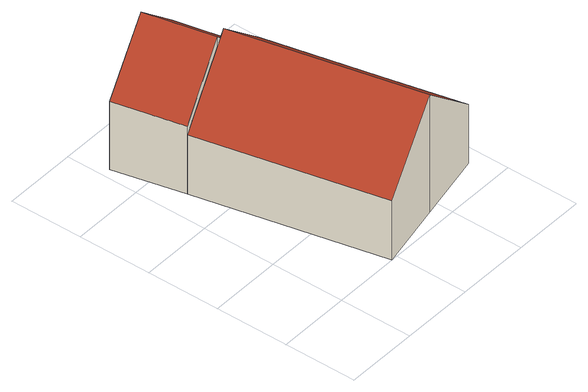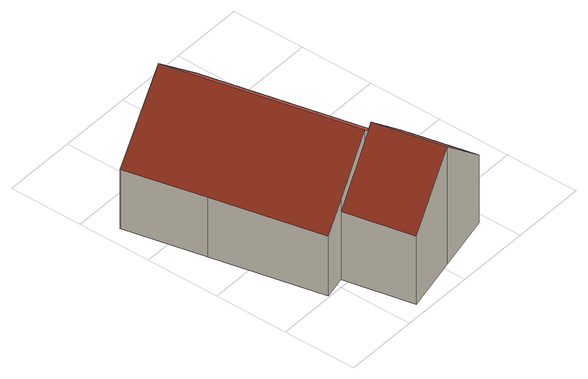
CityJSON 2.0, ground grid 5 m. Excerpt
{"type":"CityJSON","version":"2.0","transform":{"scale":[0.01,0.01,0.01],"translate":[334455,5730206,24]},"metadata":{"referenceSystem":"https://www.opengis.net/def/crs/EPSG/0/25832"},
"CityObjects":{
"building1":{"type":"Building","attributes":{"Gemeindeschluessel":"05170048","Geometrietyp2DReferenz":"3000","function":"31001_1010"},"address":[{"country":"Germany","locality":"Wesel","thoroughfareNumber":"1","thoroughfareName":"Bocholter Straße"},{"country":"Germany","locality":"Wesel","thoroughfareNumber":"3","thoroughfareName":"Bocholter Straße"}],"children":["building1-1","building1-2"]},
"building1-1":{"type":"BuildingPart","attributes":{"roofType":"3100","measuredHeight":8.68},"parents":["building1"],"geometry":[{"type":"MultiSurface","lod":"2","boundaries":[[[0,1,2,3]],[[4,5,1,0]],[[6,7,5,4]],[[8,9,10,11]],[[12,13,9,8]],[[3,2,13,12]],[[6,4,0,14]],[[3,12,8,11,14,0]],[[1,5,7,15,10,9,13,2]],[[14,16,17]],[[17,16,15,18,19]],[[6,19,18,7]],[[14,11,20,16]],[[10,15,16,20]]],"semantics":{"surfaces":[{"type":"WallSurface"},{"type":"RoofSurface"},{"type":"GroundSurface"},{"type":"ClosureSurface"}],"values":[0,0,0,0,0,0,1,1,2,0,3,3,0,3]}}]},
"building1-2":{"type":"BuildingPart","attributes":{"roofType":"3100","measuredHeight":8.66},"parents":["building1"],"geometry":[{"type":"MultiSurface","lod":"2","boundaries":[[[21,22,23,24]],[[25,26,22,21]],[[20,10,26,25]],[[24,23,7,27]],[[20,25,21,28]],[[24,27,28,21]],[[22,26,10,18,7,23]],[[28,19,17]],[[17,19,18,15,16]],[[16,15,10,20]],[[28,27,6,19]],[[7,18,19,6]]],"semantics":{"surfaces":[{"type":"WallSurface"},{"type":"RoofSurface"},{"type":"GroundSurface"},{"type":"ClosureSurface"}],"values":[0,0,0,0,1,1,2,0,3,3,0,3]}}]}
},
"vertices":[
[923,100,878],[923,100,10],[1387,199,10],[1387,199,450],[458,2,450],[458,2,10],[175,1267,450],[175,1267,10],[1100,1489,450],[1100,1489,10],[944,1452,10],[944,1452,594],[1266,741,450],[1266,741,10],[637,1378,878],[637,1378,10],[637,1378,803],[597,1368,841],[559,1359,10],[559,1359,806],[944,1452,515],
[457,1836,877],[457,1836,10],[67,1748,10],[67,1748,515],[846,1923,515],[846,1923,10],[175,1267,515],[559,1359,877]
]}
